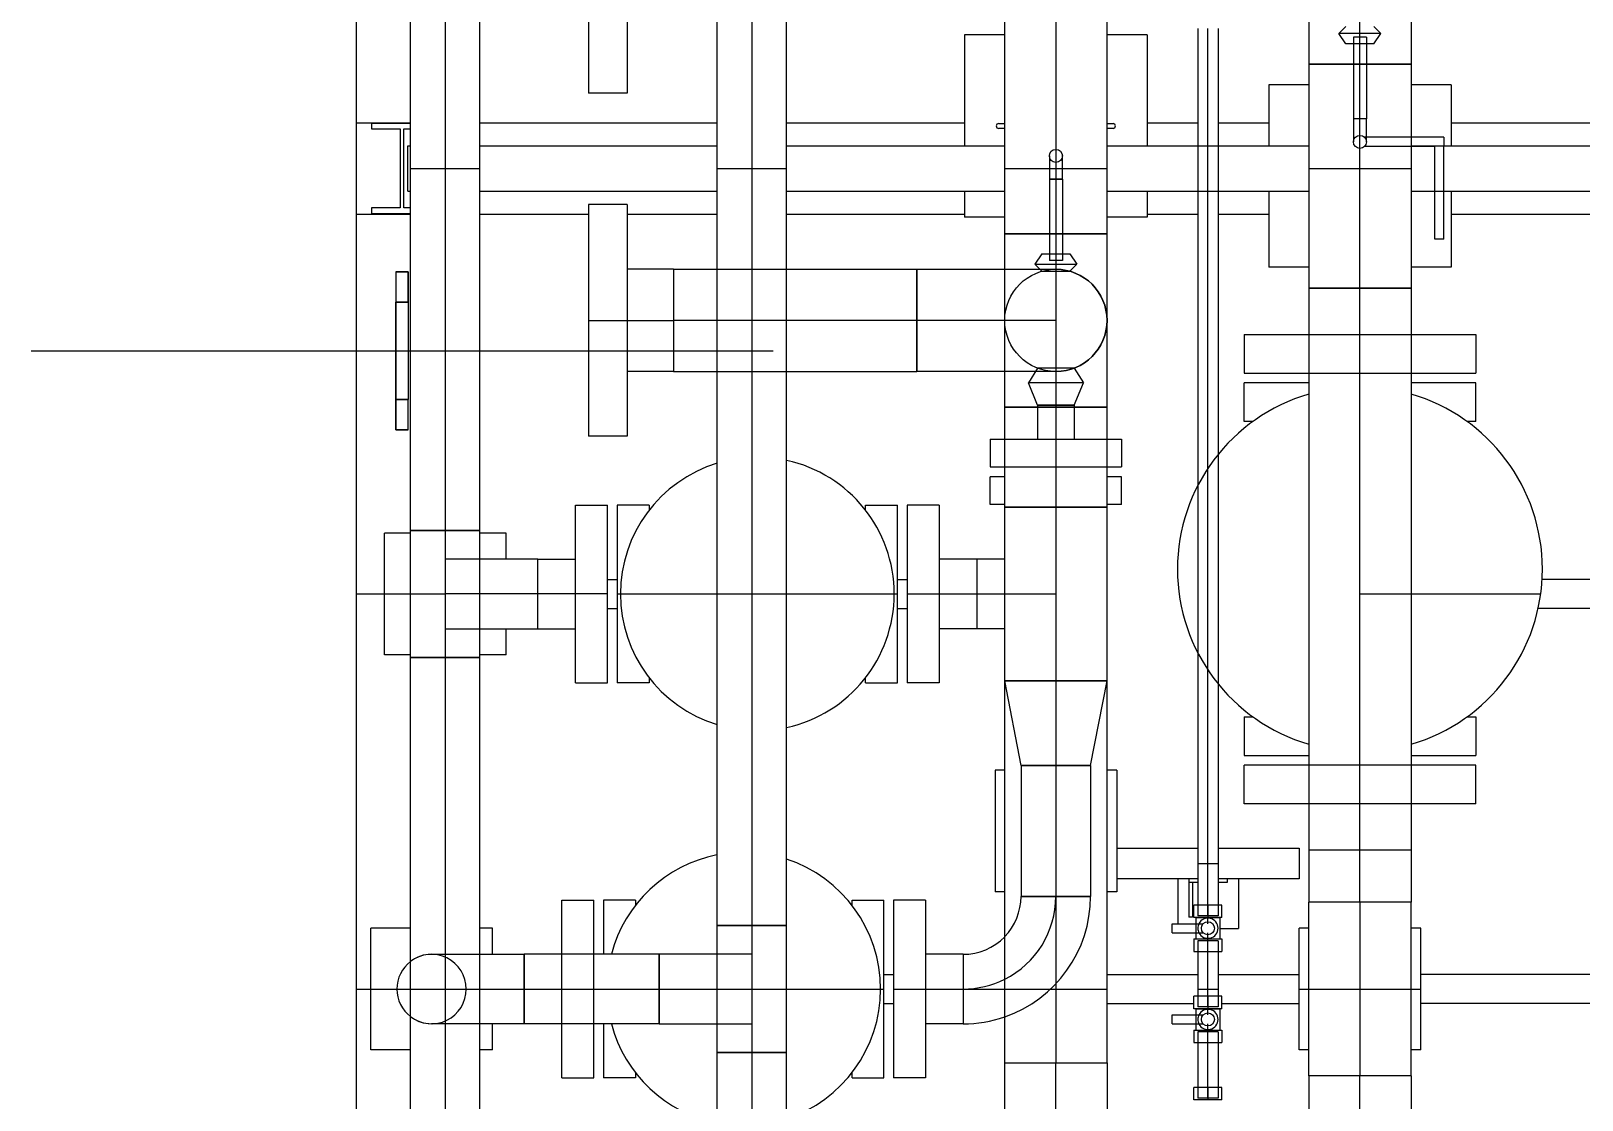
# Model space of a CAD drawing. Header units: inches. Extents: x 295136 to 296247, y 2627183 to 2627409.
# Drawn here: x 295230.968 to 295233.518, y 2627272.25 to 2627274.008 of the extents above; entities that cross this region are included whole.
import ezdxf

# ---------------------------------------------------------------- set-up
doc = ezdxf.new("R2010")
doc.units = ezdxf.units.IN
doc.header["$MEASUREMENT"] = 0
doc.layers.add('EQUIPMENT LAYOUT-EMBED 1_DWG$0$DwgTemplate', color=7, linetype='Continuous')
doc.layers.add('Layout', color=6, linetype='Continuous')

# ---------------------------------------------------------------- blocks, each defined once
blk = doc.blocks.new('A$C55974CAD')
at = {"layer": 'EQUIPMENT LAYOUT-EMBED 1_DWG$0$DwgTemplate', "color": 1, "lineweight": 25}
for p, q in [((42.75, 17.335), (42.75, 16.735)), ((38.4953, 16.8), (47.7, 16.8)), ((42.975, 16.8), (43.125, 16.8)), ((42.975, 16.8), (42.975, 16.7112)), ((43.125, 16.8), (43.125, 16.7112)), ((42.976, 16.775), (42.976, 16.7112)), ((42.985, 16.775), (42.976, 16.775)), ((42.985, 16.728), (42.985, 16.775)), ((43.124, 16.775), (43.115, 16.775)), ((43.115, 16.775), (43.115, 16.728)), ((43.124, 16.7112), (43.124, 16.775)), ((42.75, 16.735), (42.75, 16.715)), ((42.75, 16.715), (42.75, 16.7112)), ((42.75, 16.7112), (42.75, 16.5969)), ((43.115, 16.728), (42.985, 16.728)), ((42.985, 16.7112), (42.985, 16.722)), ((42.985, 16.722), (43.115, 16.722)), ((43.0125, 16.7153), (43.0875, 16.7153)), ((43.0125, 16.7153), (43.0125, 16.7112)), ((43.0875, 16.7153), (43.0875, 16.7112)), ((43.115, 16.722), (43.115, 16.7112)), ((42.4546, 16.65), (42.4546, 16.65)), ((42.75, 16.5969), (42.75, 16.4183)), ((42.975, 16.5969), (42.975, 16.4183)), ((43.0125, 16.5969), (43.0125, 16.2071)), ((43.0875, 16.5969), (43.0875, 16.2071)), ((43.125, 16.5969), (43.125, 16.2071)), ((42.75, 16.4183), (42.75, 16.115)), ((42.326, 16.3873), (42.326, 16.3713)), ((42.374, 16.3873), (42.374, 16.3713)), ((42.975, 16.3548), (42.975, 16.2071)), ((42.975, 16.0928), (42.975, 15.8)), ((43.0125, 16.0928), (43.0125, 15.7341)), ((43.0875, 16.0928), (43.0875, 15.7341)), ((43.125, 16.0928), (43.125, 15.8)), ((41.676, 15.9327), (41.676, 15.9167)), ((41.724, 15.9327), (41.724, 15.9167)), ((42.326, 15.9103), (42.326, 15.8943)), ((42.374, 15.9103), (42.374, 15.8943)), ((42.326, 15.78), (42.326, 15.78)), ((42.374, 15.78), (42.374, 15.78)), ((41.676, 15.5658), (41.676, 15.423)), ((41.724, 15.5658), (41.724, 15.4167)), ((43.0125, 15.5658), (43.0125, 15.2341)), ((43.0875, 15.5658), (43.0875, 15.2341)), ((42.975, 15.5), (42.975, 15.4167)), ((43.125, 15.5), (43.125, 15.4167)), ((41.676, 15.377), (41.676, 15.25)), ((41.724, 15.3833), (41.724, 15.25)), ((42.975, 15.3833), (42.975, 15.3)), ((43.125, 15.3833), (43.125, 15.3)), ((41.676, 14.7071), (41.676, 15.05)), ((41.724, 14.7071), (41.724, 15.05)), ((43.0125, 15.0658), (43.0125, 14.7071)), ((43.0875, 15.0658), (43.0875, 14.7071)), ((42.975, 15), (42.975, 14.7071)), ((43.125, 15), (43.125, 14.7071)), ((42.326, 14.7071), (42.326, 14.8571)), ((42.374, 14.7071), (42.374, 14.8504))]:
    blk.add_line(p, q, dxfattribs=at)
at = {"layer": 'EQUIPMENT LAYOUT-EMBED 1_DWG$0$DwgTemplate', "color": 9, "lineweight": 25}
for p, q in [((41.7, 16.8), (41.7, 16.6764)), ((42.35, 16.8), (42.35, 16.654)), ((42.35, 16.3713), (42.35, 15.9103)), ((41.7, 16.15), (41.7, 15.9327)), ((41.7, 15.8024), (41.7, 15.65)), ((41.7, 15.65), (41.7, 15.5658)), ((41.7, 15.4167), (41.7, 15.3833)), ((41.7, 15.25), (41.7, 15.15)), ((41.7, 15.15), (41.7, 15.05)), ((42.35, 15.15), (42.35, 14.8528))]:
    blk.add_line(p, q, dxfattribs=at)
at = {"layer": 'EQUIPMENT LAYOUT-EMBED 1_DWG$0$DwgTemplate', "color": 3, "lineweight": 25}
for p, q in [((41.6, 16.7112), (41.6, 16.7764)), ((41.6, 16.7764), (41.8, 16.7764)), ((41.8, 16.7112), (41.8, 16.7764)), ((42.25, 16.754), (42.45, 16.754)), ((42.25, 16.7112), (42.25, 16.754)), ((42.45, 16.7112), (42.45, 16.754)), ((43.05, 16.7112), (43.05, 16.5969)), ((41.6, 16.5764), (41.6, 16.5969)), ((41.6, 16.5764), (41.6428, 16.5764)), ((41.7571, 16.5764), (41.8, 16.5764)), ((41.8, 16.5764), (41.8, 16.5969)), ((42.25, 16.554), (42.25, 16.5969)), ((42.45, 16.554), (42.45, 16.5969)), ((42.25, 16.554), (42.2928, 16.554)), ((42.4071, 16.554), (42.45, 16.554)), ((43.05, 16.2071), (43.05, 16.0928)), ((42.9699, 15.7341), (42.9699, 15.8)), ((43.0125, 15.8), (42.9699, 15.8)), ((43.2699, 15.8), (43.0875, 15.8)), ((43.2699, 15.7341), (43.2699, 15.8)), ((41.86, 15.7341), (41.86, 15.75)), ((42.06, 15.75), (41.86, 15.75)), ((42.06, 15.7341), (42.06, 15.75)), ((43.05, 15.7341), (43.05, 15.5658)), ((43.1159, 15.7341), (43.1159, 15.744)), ((43.1239, 15.744), (43.1239, 15.7341)), ((41.86, 15.55), (41.86, 15.5658)), ((42.06, 15.55), (42.06, 15.5658)), ((42.9699, 15.5), (42.9699, 15.5658)), ((43.1159, 15.556), (43.1159, 15.5658)), ((43.1239, 15.5658), (43.1239, 15.556)), ((43.2699, 15.5), (43.2699, 15.5658)), ((42.06, 15.55), (41.86, 15.55)), ((41.8815, 15.4167), (41.8815, 15.55)), ((41.9315, 15.55), (41.9315, 15.4167)), ((43.0125, 15.5), (42.9699, 15.5)), ((43.2699, 15.5), (43.0875, 15.5)), ((41.8815, 15.4495), (41.8075, 15.4495)), ((41.8185, 15.4255), (41.8185, 15.4315)), ((41.8755, 15.4315), (41.8185, 15.4315)), ((41.8755, 15.4255), (41.8755, 15.4315)), ((41.8815, 15.4315), (41.8755, 15.4315)), ((41.8755, 15.4167), (41.8755, 15.4315)), ((41.8815, 15.4167), (41.8815, 15.4315)), ((41.8755, 15.4255), (41.8185, 15.4255)), ((41.9065, 15.4167), (41.9065, 15.3833)), ((41.7995, 15.3802), (41.7995, 15.3495)), ((41.8755, 15.3685), (41.8755, 15.3833)), ((41.8815, 15.25), (41.8815, 15.3833)), ((41.8815, 15.3685), (41.8815, 15.3833)), ((41.9315, 15.3833), (41.9315, 15.25)), ((41.8815, 15.3685), (41.8755, 15.3685)), ((41.8815, 15.3495), (41.7995, 15.3495)), ((42.8874, 15.2341), (42.8874, 15.3)), ((43.0125, 15.3), (42.8874, 15.3)), ((43.1874, 15.3), (43.0875, 15.3)), ((43.1874, 15.2341), (43.1874, 15.3)), ((41.6, 15.2341), (41.6, 15.25)), ((41.6, 15.25), (41.8, 15.25)), ((41.8, 15.2341), (41.8, 15.25)), ((41.9315, 15.25), (41.8815, 15.25)), ((43.05, 15.2341), (43.05, 15.0658)), ((41.6, 15.05), (41.6, 15.0658)), ((41.6, 15.05), (41.8, 15.05)), ((41.8, 15.05), (41.8, 15.0658)), ((42.8874, 15), (42.8874, 15.0658)), ((43.1874, 15), (43.1874, 15.0658)), ((43.0125, 15), (42.8874, 15)), ((43.1874, 15), (43.0875, 15))]:
    blk.add_line(p, q, dxfattribs=at)
at = {"layer": 'EQUIPMENT LAYOUT-EMBED 1_DWG$0$DwgTemplate', "color": 5, "lineweight": 25}
for p, q in [((42.62, 16.735), (42.62, 16.715)), ((42.62, 16.715), (42.62, 16.735)), ((42.67, 16.735), (42.62, 16.735)), ((42.62, 16.735), (42.67, 16.735)), ((42.67, 16.715), (42.67, 16.735)), ((42.67, 16.735), (42.67, 16.715)), ((42.67, 16.735), (42.83, 16.735)), ((42.83, 16.735), (42.67, 16.735)), ((42.67, 16.715), (42.67, 16.735)), ((42.83, 16.735), (42.83, 16.715)), ((42.83, 16.715), (42.83, 16.735)), ((42.88, 16.735), (42.83, 16.735)), ((42.88, 16.735), (42.83, 16.735)), ((42.83, 16.715), (42.83, 16.735)), ((42.88, 16.715), (42.88, 16.735)), ((42.88, 16.735), (42.88, 16.715)), ((42.62, 16.715), (42.67, 16.715)), ((42.62, 16.715), (42.67, 16.715)), ((42.83, 16.715), (42.67, 16.715)), ((42.83, 16.715), (42.67, 16.715)), ((42.83, 16.715), (42.88, 16.715)), ((42.88, 16.715), (42.83, 16.715)), ((41.6428, 16.3937), (41.5539, 16.3937)), ((41.5539, 16.3413), (41.5539, 16.3937)), ((41.846, 16.3937), (41.7571, 16.3937)), ((41.846, 16.3413), (41.846, 16.3937)), ((42.35, 16.3713), (42.2039, 16.3713)), ((42.2039, 16.3189), (42.2039, 16.3713)), ((42.496, 16.3713), (42.35, 16.3713)), ((42.496, 16.3189), (42.496, 16.3713)), ((41.5625, 16.3413), (41.5539, 16.3413)), ((41.846, 16.3413), (41.8375, 16.3413)), ((42.2125, 16.3189), (42.2039, 16.3189)), ((42.496, 16.3189), (42.4875, 16.3189)), ((41.5539, 15.9851), (41.5625, 15.9851)), ((41.5539, 15.9851), (41.5539, 15.9327)), ((41.8375, 15.9851), (41.846, 15.9851)), ((41.846, 15.9851), (41.846, 15.9327)), ((42.2039, 15.9627), (42.2125, 15.9627)), ((42.2039, 15.9627), (42.2039, 15.9103)), ((42.4875, 15.9627), (42.496, 15.9627)), ((42.496, 15.9627), (42.496, 15.9103)), ((41.5539, 15.9327), (41.7, 15.9327)), ((41.7, 15.9327), (41.846, 15.9327)), ((42.2039, 15.9103), (42.35, 15.9103)), ((42.35, 15.9103), (42.496, 15.9103)), ((42.4969, 15.7341), (42.4969, 15.7579)), ((42.4969, 15.7579), (42.5429, 15.7579)), ((42.5429, 15.7341), (42.5429, 15.7579)), ((42.4969, 15.542), (42.4969, 15.5658)), ((42.5429, 15.542), (42.5429, 15.5658)), ((42.4969, 15.542), (42.5429, 15.542)), ((42.0843, 15.3405), (42.0843, 15.2341)), ((42.1478, 15.3405), (42.0843, 15.3405)), ((42.1478, 15.3405), (42.1478, 15.3259)), ((42.6338, 15.3259), (42.6338, 15.3405)), ((42.6338, 15.3405), (42.6973, 15.3405)), ((42.6973, 15.2341), (42.6973, 15.3405)), ((42.0843, 15.0658), (42.0843, 14.9595)), ((42.6973, 14.9595), (42.6973, 15.0658)), ((42.1478, 14.9741), (42.1478, 14.9595)), ((42.6338, 14.9595), (42.6338, 14.9741)), ((42.1478, 14.9595), (42.0843, 14.9595)), ((42.6338, 14.9595), (42.6973, 14.9595))]:
    blk.add_line(p, q, dxfattribs=at)
at = {"layer": 'EQUIPMENT LAYOUT-EMBED 1_DWG$0$DwgTemplate', "color": 7, "lineweight": 25}
for p, q in [((39.3546, 16.7112), (42.2453, 16.7112)), ((42.2453, 16.7112), (42.2453, 16.5969)), ((42.2453, 16.5969), (42.2453, 16.7112)), ((42.2453, 16.7112), (42.4546, 16.7112)), ((42.4546, 16.5969), (42.4546, 16.7112)), ((42.4546, 16.7112), (42.4546, 16.5969)), ((42.4546, 16.7112), (45.2976, 16.7112)), ((42.2453, 16.654), (39.3546, 16.654)), ((41.6428, 16.5969), (41.6428, 16.6764)), ((41.7, 16.6764), (41.7, 16.5969)), ((41.7571, 16.6764), (41.7571, 16.5969)), ((42.4546, 16.654), (42.2453, 16.654)), ((42.2453, 16.654), (42.2454, 16.654)), ((42.2454, 16.654), (42.2454, 16.654)), ((42.2928, 16.654), (42.2928, 16.5969)), ((42.35, 16.5969), (42.35, 16.654)), ((42.4071, 16.5969), (42.4071, 16.654)), ((42.4546, 16.654), (42.4546, 16.654)), ((45.2976, 16.654), (42.4546, 16.654)), ((39.3546, 16.5969), (42.2453, 16.5969)), ((41.6428, 16.524), (41.6428, 16.5969)), ((41.7, 16.5969), (41.7, 16.524)), ((41.7571, 16.5969), (41.7571, 16.524)), ((42.2453, 16.5969), (42.4546, 16.5969)), ((42.2928, 16.5969), (42.2928, 16.5016)), ((42.35, 16.5016), (42.35, 16.5969)), ((42.4071, 16.5016), (42.4071, 16.5969)), ((42.4546, 16.5969), (45.2976, 16.5969)), ((41.6428, 16.524), (41.7571, 16.524)), ((41.6428, 16.3024), (41.6428, 16.524)), ((41.7571, 16.524), (41.6428, 16.524)), ((41.7, 16.524), (41.7, 16.3024)), ((41.7, 16.524), (41.7, 16.524)), ((41.7, 16.524), (41.7, 16.524)), ((41.7571, 16.3024), (41.7571, 16.524)), ((42.2928, 16.5016), (42.35, 16.5016)), ((42.2928, 16.5016), (42.35, 16.5016)), ((42.2928, 16.5016), (42.2928, 16.4397)), ((42.35, 16.5016), (42.35, 16.5016)), ((42.35, 16.5016), (42.35, 16.5016)), ((42.35, 16.5016), (42.4071, 16.5016)), ((42.35, 16.3873), (42.35, 16.5016)), ((42.35, 16.5016), (42.4071, 16.5016)), ((42.4071, 16.5016), (42.4071, 16.4397)), ((41.5539, 16.4621), (41.6428, 16.4621)), ((41.5539, 16.4621), (41.5539, 16.4097)), ((41.6428, 16.4621), (41.7, 16.4621)), ((41.7, 16.4621), (41.7571, 16.4621)), ((41.7571, 16.4621), (41.846, 16.4621)), ((41.846, 16.4621), (41.846, 16.4097)), ((42.2039, 16.4397), (42.35, 16.4397)), ((42.2039, 16.4397), (42.2039, 16.3873)), ((42.35, 16.4397), (42.496, 16.4397)), ((42.496, 16.4397), (42.496, 16.3873)), ((41.5539, 16.4097), (41.6428, 16.4097)), ((41.6428, 16.4097), (41.7, 16.4097)), ((41.7, 16.4097), (41.7571, 16.4097)), ((41.7571, 16.4097), (41.846, 16.4097)), ((42.8, 16.4183), (42.6095, 16.4183)), ((42.6095, 16.3548), (42.6095, 16.4183)), ((42.8, 16.4183), (42.8, 16.2786)), ((42.9905, 16.4183), (42.8, 16.4183)), ((42.9905, 16.3548), (42.9905, 16.4183)), ((43.3645, 16.4183), (43.174, 16.4183)), ((43.174, 16.3548), (43.174, 16.4183)), ((42.2039, 16.3873), (42.35, 16.3873)), ((42.35, 16.3873), (42.496, 16.3873)), ((42.8, 16.3548), (42.6095, 16.3548)), ((42.7159, 16.2786), (42.7159, 16.3548)), ((42.9905, 16.3548), (42.8, 16.3548)), ((42.8841, 16.2786), (42.8841, 16.3548)), ((43.3645, 16.3548), (43.174, 16.3548)), ((41.7, 16.3024), (41.6428, 16.3024)), ((41.6428, 16.3024), (41.6428, 16.2071)), ((41.6428, 16.3024), (41.7571, 16.3024)), ((41.7, 16.3024), (41.7, 16.3024)), ((41.7, 16.3024), (41.7, 16.3024)), ((41.7, 16.3024), (41.7, 16.2071)), ((41.7571, 16.3024), (41.7, 16.3024)), ((41.7571, 16.2071), (41.7571, 16.3024)), ((42.8, 16.2786), (42.7159, 16.2786)), ((42.8841, 16.2786), (42.7159, 16.2786)), ((42.7159, 16.2786), (42.7159, 16.2071)), ((42.8841, 16.2786), (42.8, 16.2786)), ((42.8, 16.2071), (42.8, 16.2786)), ((42.8841, 16.2786), (42.8841, 16.2071)), ((38.7524, 16.2071), (41.5953, 16.2071)), ((41.5953, 16.0928), (41.5953, 16.2071)), ((41.5953, 16.2071), (41.8046, 16.2071)), ((41.5953, 16.2071), (41.5953, 16.0928)), ((41.6428, 16.2071), (41.6428, 16.15)), ((41.7, 16.2071), (41.7, 16.15)), ((41.7571, 16.15), (41.7571, 16.2071)), ((41.8046, 16.0928), (41.8046, 16.2071)), ((41.8046, 16.2071), (41.8046, 16.0928)), ((41.8046, 16.2071), (44.6953, 16.2071)), ((42.7159, 16.2071), (42.7159, 16.0928)), ((42.8, 16.0928), (42.8, 16.2071)), ((42.8841, 16.2071), (42.8841, 16.0928)), ((41.5953, 16.15), (38.7524, 16.15)), ((41.8046, 16.15), (41.5953, 16.15)), ((41.5953, 16.15), (41.5954, 16.15)), ((41.5954, 16.15), (41.5954, 16.15)), ((41.8046, 16.15), (41.8046, 16.15)), ((44.6953, 16.15), (41.8046, 16.15)), ((38.7524, 16.0928), (41.5953, 16.0928)), ((41.5953, 16.0928), (41.8046, 16.0928)), ((41.8046, 16.0928), (44.6953, 16.0928)), ((42.7159, 16.0928), (42.7159, 15.8786)), ((42.8, 15.8786), (42.8, 16.0928)), ((42.8841, 16.0928), (42.8841, 15.8786)), ((41.7, 15.9167), (41.5539, 15.9167)), ((41.5539, 15.8643), (41.5539, 15.9167)), ((41.7, 15.9167), (41.7, 15.8024)), ((41.846, 15.9167), (41.7, 15.9167)), ((41.846, 15.8643), (41.846, 15.9167)), ((42.35, 15.8943), (42.2039, 15.8943)), ((42.2039, 15.8419), (42.2039, 15.8943)), ((42.35, 15.8943), (42.35, 15.78)), ((42.496, 15.8943), (42.35, 15.8943)), ((42.496, 15.8419), (42.496, 15.8943)), ((41.7, 15.8643), (41.5539, 15.8643)), ((41.6428, 15.8024), (41.6428, 15.8643)), ((41.846, 15.8643), (41.7, 15.8643)), ((41.7571, 15.8024), (41.7571, 15.8643)), ((42.7159, 15.8786), (42.8841, 15.8786)), ((42.7159, 15.7341), (42.7159, 15.8786)), ((42.8841, 15.8786), (42.7159, 15.8786)), ((42.8, 15.8786), (42.8, 15.8786)), ((42.8, 15.8786), (42.8, 15.8786)), ((42.8, 15.7341), (42.8, 15.8786)), ((42.8841, 15.8786), (42.8841, 15.7341)), ((42.35, 15.8419), (42.2039, 15.8419)), ((42.2928, 15.78), (42.2928, 15.8419)), ((42.496, 15.8419), (42.35, 15.8419)), ((42.4071, 15.78), (42.4071, 15.8419)), ((41.7571, 15.8024), (41.6428, 15.8024)), ((41.7, 15.8024), (41.6428, 15.8024)), ((41.7, 15.8024), (41.7, 15.8024)), ((41.7, 15.8024), (41.7, 15.8024)), ((41.7571, 15.8024), (41.7, 15.8024)), ((42.4071, 15.78), (42.2928, 15.78)), ((42.2928, 15.7341), (42.2928, 15.78)), ((42.35, 15.78), (42.2928, 15.78)), ((42.35, 15.78), (42.35, 15.78)), ((42.35, 15.78), (42.35, 15.7341)), ((42.4071, 15.78), (42.35, 15.78)), ((42.4071, 15.7341), (42.4071, 15.78)), ((41.35, 15.7341), (41.5786, 15.7341)), ((41.5786, 15.7341), (41.5786, 15.5658)), ((41.5786, 15.7341), (44.3072, 15.7341)), ((41.5786, 15.7341), (41.5786, 15.5658)), ((42.0675, 15.7071), (42.2072, 15.7341)), ((42.2072, 15.5658), (42.2072, 15.7341)), ((42.2073, 15.7341), (42.2073, 15.5658)), ((42.35, 15.7341), (42.35, 15.65)), ((42.4927, 15.5658), (42.4927, 15.7341)), ((42.4927, 15.7341), (42.4927, 15.5658)), ((42.5589, 15.7579), (42.5589, 15.7341)), ((42.6049, 15.7579), (42.5589, 15.7579)), ((42.5589, 15.7341), (42.5589, 15.65)), ((42.6049, 15.7579), (42.6049, 15.7341)), ((42.6049, 15.7341), (42.6049, 15.65)), ((42.6572, 15.5658), (42.6572, 15.7341)), ((42.6573, 15.7341), (42.6573, 15.65)), ((42.7159, 15.65), (42.7159, 15.7341)), ((42.8, 15.65), (42.8, 15.7341)), ((42.8841, 15.7341), (42.8841, 15.65)), ((42.9427, 15.7341), (42.9427, 15.65)), ((42.9427, 15.5658), (42.9427, 15.7341)), ((41.8524, 15.7071), (41.8524, 15.5928)), ((41.8524, 15.65), (41.8524, 15.7071)), ((42.0675, 15.7071), (41.8524, 15.7071)), ((42.0675, 15.7071), (42.0675, 15.5928)), ((42.0675, 15.65), (42.0675, 15.7071)), ((42.6605, 15.6801), (42.6971, 15.6952)), ((42.6971, 15.65), (42.6971, 15.6952)), ((42.7215, 15.6801), (42.6971, 15.6952)), ((42.8809, 15.673), (42.8924, 15.6845)), ((42.8924, 15.6845), (42.8924, 15.65)), ((42.9095, 15.673), (42.8924, 15.6845)), ((42.6605, 15.6801), (42.6049, 15.6801)), ((42.6605, 15.65), (42.6605, 15.6801)), ((42.6605, 15.6801), (42.6605, 15.65)), ((42.7215, 15.65), (42.7215, 15.6801)), ((42.8809, 15.673), (42.8809, 15.65)), ((42.8986, 15.6393), (42.8986, 15.6606)), ((43.0326, 15.6606), (42.8986, 15.6606)), ((42.9095, 15.673), (42.9095, 15.65)), ((43.0326, 15.6393), (43.0326, 15.6606)), ((43.0326, 15.6606), (43.0326, 15.65)), ((43.0707, 15.6606), (43.0326, 15.6606)), ((41.35, 15.65), (41.5786, 15.65)), ((44.3072, 15.65), (41.5786, 15.65)), ((41.5786, 15.65), (41.5786, 15.65)), ((41.5786, 15.65), (41.5786, 15.65)), ((41.8524, 15.5928), (41.8524, 15.65)), ((42.0675, 15.5928), (42.0675, 15.65)), ((42.5589, 15.65), (42.5589, 15.5658)), ((42.6049, 15.65), (42.6049, 15.5658)), ((42.6573, 15.65), (42.6573, 15.5658)), ((42.6605, 15.6198), (42.6605, 15.65)), ((42.6605, 15.65), (42.6605, 15.6198)), ((42.6971, 15.6047), (42.6971, 15.65)), ((42.7215, 15.6198), (42.7215, 15.65)), ((42.8809, 15.65), (42.8809, 15.627)), ((42.8924, 15.65), (42.8924, 15.6155)), ((43.0326, 15.6393), (42.8986, 15.6393)), ((42.9095, 15.65), (42.9095, 15.627)), ((42.9427, 15.65), (42.9427, 15.5658)), ((43.0326, 15.65), (43.0326, 15.6393)), ((43.0326, 15.6393), (43.0707, 15.6393)), ((42.6605, 15.6198), (42.6049, 15.6198)), ((42.6605, 15.6198), (42.6971, 15.6047)), ((42.7215, 15.6198), (42.6971, 15.6047)), ((42.8809, 15.627), (42.8924, 15.6155)), ((42.9095, 15.627), (42.8924, 15.6155)), ((42.0675, 15.5928), (41.8524, 15.5928)), ((42.0675, 15.5928), (42.2072, 15.5658)), ((41.5786, 15.5658), (41.35, 15.5658)), ((41.5786, 15.5658), (44.3072, 15.5658)), ((42.5589, 15.5658), (42.5589, 15.542)), ((42.6049, 15.5658), (42.6049, 15.542)), ((42.6049, 15.542), (42.5589, 15.542)), ((41.6425, 15.459), (41.6575, 15.459)), ((41.6425, 15.459), (41.6425, 15.4076)), ((41.6575, 15.459), (41.6575, 15.4076)), ((41.7925, 15.459), (41.8075, 15.459)), ((41.7925, 15.459), (41.7925, 15.4076)), ((41.8075, 15.459), (41.8075, 15.4076)), ((41.5175, 15.4), (41.5175, 15.423)), ((41.5175, 15.423), (41.5381, 15.423)), ((41.5206, 15.3833), (41.5206, 15.4167)), ((41.5381, 15.4167), (41.5206, 15.4167)), ((41.5381, 15.4), (41.5381, 15.423)), ((41.6119, 15.4167), (41.5381, 15.4167)), ((41.6119, 15.423), (41.6119, 15.4)), ((41.6325, 15.423), (41.6119, 15.423)), ((41.6294, 15.4167), (41.6119, 15.4167)), ((41.6294, 15.3833), (41.6294, 15.4167)), ((41.6325, 15.423), (41.6325, 15.4)), ((41.6425, 15.4198), (41.6325, 15.4198)), ((41.6575, 15.4198), (41.6425, 15.4198)), ((41.6675, 15.4198), (41.6575, 15.4198)), ((41.6675, 15.4), (41.6675, 15.423)), ((41.6675, 15.423), (41.6881, 15.423)), ((41.6675, 15.4198), (41.6675, 15.4)), ((41.6706, 15.3833), (41.6706, 15.4167)), ((41.6881, 15.4167), (41.6706, 15.4167)), ((41.6881, 15.4), (41.6881, 15.423)), ((41.7619, 15.4167), (41.6881, 15.4167)), ((41.7619, 15.423), (41.7619, 15.4)), ((41.7825, 15.423), (41.7619, 15.423)), ((41.7794, 15.4167), (41.7619, 15.4167)), ((41.7794, 15.3833), (41.7794, 15.4167)), ((41.7825, 15.423), (41.7825, 15.4)), ((41.7925, 15.4198), (41.7825, 15.4198)), ((41.8075, 15.4198), (41.7925, 15.4198)), ((41.8175, 15.4198), (41.8075, 15.4198)), ((41.8175, 15.4), (41.8175, 15.423)), ((41.8175, 15.423), (41.8381, 15.423)), ((41.8175, 15.4198), (41.8175, 15.4)), ((41.8206, 15.3833), (41.8206, 15.4167)), ((41.8381, 15.4167), (41.8206, 15.4167)), ((41.8381, 15.4), (41.8381, 15.423)), ((42.2534, 15.4167), (41.8381, 15.4167)), ((42.5282, 15.4167), (42.2534, 15.4167)), ((43.0125, 15.4167), (42.5282, 15.4167)), ((43.0875, 15.4167), (43.0125, 15.4167)), ((43.2804, 15.4167), (43.0875, 15.4167)), ((41.5206, 15.4), (41.5175, 15.4)), ((41.5175, 15.4), (41.5175, 15.4)), ((41.5175, 15.377), (41.5175, 15.4)), ((41.5175, 15.377), (41.5381, 15.377)), ((41.5206, 15.4), (41.5381, 15.4)), ((41.5381, 15.4), (41.5206, 15.4)), ((41.5381, 15.3833), (41.5206, 15.3833)), ((41.5381, 15.4), (41.6119, 15.4)), ((41.5381, 15.377), (41.5381, 15.4)), ((41.6119, 15.3833), (41.5381, 15.3833)), ((41.6119, 15.4), (41.6294, 15.4)), ((41.6119, 15.4), (41.6294, 15.4)), ((41.6119, 15.4), (41.6119, 15.377)), ((41.6294, 15.3833), (41.6119, 15.3833)), ((41.6325, 15.377), (41.6119, 15.377)), ((41.6294, 15.4), (41.6325, 15.4)), ((41.6325, 15.4), (41.6393, 15.4)), ((41.6325, 15.4), (41.6325, 15.377)), ((41.6675, 15.3802), (41.6325, 15.3802)), ((41.6393, 15.4), (41.6425, 15.4)), ((41.6575, 15.4), (41.6607, 15.4)), ((41.6607, 15.4), (41.6675, 15.4)), ((41.6675, 15.4), (41.6675, 15.4)), ((41.6706, 15.4), (41.6675, 15.4)), ((41.6675, 15.4), (41.6675, 15.3802)), ((41.6675, 15.377), (41.6675, 15.4)), ((41.6675, 15.377), (41.6881, 15.377)), ((41.6706, 15.4), (41.6881, 15.4)), ((41.6881, 15.4), (41.6706, 15.4)), ((41.6881, 15.3833), (41.6706, 15.3833)), ((41.6881, 15.4), (41.7619, 15.4)), ((41.6881, 15.377), (41.6881, 15.4)), ((41.7619, 15.3833), (41.6881, 15.3833)), ((41.7619, 15.4), (41.7794, 15.4)), ((41.7619, 15.4), (41.7619, 15.377)), ((41.7619, 15.4), (41.7794, 15.4)), ((41.7794, 15.3833), (41.7619, 15.3833)), ((41.7825, 15.377), (41.7619, 15.377)), ((41.7794, 15.4), (41.7825, 15.4)), ((41.7825, 15.4), (41.7893, 15.4)), ((41.7825, 15.4), (41.7825, 15.377)), ((41.8175, 15.3802), (41.7825, 15.3802)), ((41.7893, 15.4), (41.7925, 15.4)), ((41.8075, 15.4), (41.8107, 15.4)), ((41.8107, 15.4), (41.8175, 15.4)), ((41.8206, 15.4), (41.8175, 15.4)), ((41.8175, 15.4), (41.8175, 15.4)), ((41.8175, 15.4), (41.8175, 15.3802)), ((41.8175, 15.377), (41.8175, 15.4)), ((41.8175, 15.377), (41.8381, 15.377)), ((41.8206, 15.4), (41.8381, 15.4)), ((41.8381, 15.4), (41.8206, 15.4)), ((41.8381, 15.3833), (41.8206, 15.3833)), ((41.8381, 15.4), (42.225, 15.4)), ((41.8381, 15.377), (41.8381, 15.4)), ((42.2022, 15.3833), (41.8381, 15.3833)), ((42.5794, 15.3833), (42.2022, 15.3833)), ((42.225, 15.4), (42.5566, 15.4)), ((42.5566, 15.4), (43.0125, 15.4)), ((43.0125, 15.3833), (42.5794, 15.3833)), ((43.0125, 15.4), (43.0875, 15.4)), ((43.0875, 15.3833), (43.0125, 15.3833)), ((43.0875, 15.4), (43.2804, 15.4)), ((43.2804, 15.3833), (43.0875, 15.3833)), ((42.0048, 15.2341), (42.0048, 15.3405)), ((42.0048, 15.3405), (42.0683, 15.3405)), ((42.0683, 15.2341), (42.0683, 15.3405)), ((42.7133, 15.3405), (42.7133, 15.2341)), ((42.7768, 15.3405), (42.7133, 15.3405)), ((42.7768, 15.3405), (42.7768, 15.2341)), ((41.5572, 15.2341), (38.7427, 15.2341)), ((41.5572, 15.0658), (41.5572, 15.2341)), ((41.5572, 15.0658), (41.5572, 15.2341)), ((41.5572, 15.2341), (41.8427, 15.2341)), ((41.8427, 15.0658), (41.8427, 15.2341)), ((44.3714, 15.2341), (41.8427, 15.2341)), ((41.8427, 15.0658), (41.8427, 15.2341)), ((41.8427, 15.2341), (41.8427, 15.2341)), ((41.9286, 15.15), (41.9286, 15.2341)), ((41.9286, 15.15), (41.9286, 15.2341)), ((42.0048, 15.15), (42.0048, 15.2341)), ((42.0683, 15.15), (42.0683, 15.2341)), ((42.7133, 15.2341), (42.7133, 15.15)), ((42.7768, 15.2341), (42.7768, 15.15)), ((42.853, 15.0658), (42.853, 15.2341)), ((42.853, 15.2341), (42.853, 15.15)), ((43.2218, 15.0658), (43.2218, 15.2341)), ((43.2218, 15.2341), (43.2218, 15.15)), ((43.255, 15.173), (43.2721, 15.1845)), ((43.255, 15.127), (43.255, 15.173)), ((43.2721, 15.1155), (43.2721, 15.1845)), ((43.2836, 15.173), (43.2721, 15.1845)), ((38.7427, 15.15), (41.5572, 15.15)), ((41.8427, 15.15), (41.5572, 15.15)), ((41.5572, 15.15), (41.5573, 15.15)), ((41.5573, 15.15), (41.5573, 15.15)), ((41.8427, 15.15), (44.3714, 15.15)), ((41.8427, 15.15), (41.8427, 15.15)), ((41.9286, 15.0658), (41.9286, 15.15)), ((41.9286, 15.0658), (41.9286, 15.15)), ((42.0048, 15.0658), (42.0048, 15.15)), ((42.0683, 15.0658), (42.0683, 15.15)), ((42.7133, 15.15), (42.7133, 15.0658)), ((42.7768, 15.15), (42.7768, 15.0658)), ((42.853, 15.15), (42.853, 15.0658)), ((43.1319, 15.1606), (43.0938, 15.1606)), ((43.1319, 15.15), (43.1319, 15.1606)), ((43.1319, 15.15), (43.1319, 15.1606)), ((43.2659, 15.1606), (43.1319, 15.1606)), ((43.1319, 15.1393), (43.1319, 15.15)), ((43.1319, 15.1393), (43.1319, 15.15)), ((43.2218, 15.15), (43.2218, 15.0658)), ((43.2659, 15.15), (43.2659, 15.1606)), ((43.2659, 15.1393), (43.2659, 15.15)), ((43.0863, 15.027), (43.0863, 15.1424)), ((43.0938, 15.1393), (43.1319, 15.1393)), ((43.1013, 15.0658), (43.1013, 15.1424)), ((43.2659, 15.1393), (43.1319, 15.1393)), ((43.255, 15.127), (43.2721, 15.1155)), ((43.2836, 15.127), (43.2721, 15.1155)), ((41.5572, 15.0658), (38.7427, 15.0658)), ((41.5572, 15.0658), (41.8427, 15.0658)), ((44.3714, 15.0658), (41.8427, 15.0658)), ((41.8427, 15.0658), (41.8427, 15.0658)), ((42.0048, 14.9595), (42.0048, 15.0658)), ((42.0683, 14.9595), (42.0683, 15.0658)), ((42.7133, 15.0658), (42.7133, 14.9595)), ((42.7768, 15.0658), (42.7768, 14.9595)), ((43.1013, 15.012), (43.1013, 15.0658)), ((42.9338, 15.012), (42.9338, 15.027)), ((42.9338, 15.027), (43.0125, 15.027)), ((43.0125, 15.027), (43.0863, 15.027)), ((42.9338, 15.012), (43.0125, 15.012)), ((43.0125, 15.012), (43.0863, 15.012)), ((43.0875, 15.012), (43.0863, 15.012)), ((43.1013, 15.012), (43.0875, 15.012)), ((42.0048, 14.9595), (42.0683, 14.9595)), ((42.7768, 14.9595), (42.7133, 14.9595))]:
    blk.add_line(p, q, dxfattribs=at)
for centre, radius in [((42.8, 15.65), 0.0841), ((43.0707, 15.65), 0.0107), ((41.65, 15.4), 0.0107), ((41.8, 15.4), 0.0107), ((43.0938, 15.15), 0.0107)]:
    blk.add_circle(centre, radius, dxfattribs=at)
for centre, radius, start, end in [((41.7, 16.6764), 0.0571, 37.5092, 142.4908), ((41.7, 16.6764), 0.0571, 37.5092, 142.4908), ((41.7, 16.6764), 0.0571, 142.4908, 180), ((41.7, 16.6764), 0.0571, 142.4908, 270), ((41.7, 16.6764), 0.0571, 270, 37.5092), ((41.7, 16.6764), 0.0572, 0, 37.5092), ((41.8524, 15.8024), 0.2096, 180, 199.0115), ((41.8524, 15.8024), 0.1524, 180, 206.6101), ((41.8524, 15.8024), 0.0953, 180, 225.78), ((41.8524, 15.8024), 0.2095, 199.0115, 270), ((41.8524, 15.8024), 0.1524, 206.6101, 270), ((41.8524, 15.8024), 0.0952, 225.78, 270), ((42.8, 15.65), 0.0841, 180, 0), ((41.65, 15.4), 0.0166, 116.7952, 63.2048), ((41.65, 15.4), 0.0166, 90, 116.7952), ((41.65, 15.4), 0.0166, 63.2048, 90), ((41.8, 15.4), 0.0166, 116.7952, 63.2048), ((41.8, 15.4), 0.0166, 90, 116.7952), ((41.8, 15.4), 0.0166, 63.2048, 90)]:
    blk.add_arc(centre, radius, start, end, dxfattribs=at)
at = {"layer": 'EQUIPMENT LAYOUT-EMBED 1_DWG$0$DwgTemplate', "color": 5, "lineweight": 25}
for centre, radius, start, end in [((41.7, 16.1632), 0.225, 104.7143, 168.7358), ((41.7, 16.1632), 0.225, 11.2642, 75.2857), ((42.35, 16.1408), 0.225, 17.1381, 162.8619), ((41.7, 16.1632), 0.225, 198.22, 270), ((41.7, 16.1632), 0.225, 270, 341.78), ((42.35, 16.1408), 0.225, 192.3172, 270), ((42.35, 16.1408), 0.225, 270, 347.6828), ((42.3908, 15.15), 0.3, 16.2876, 163.7124), ((42.3908, 15.15), 0.3, 196.2876, 343.7124)]:
    blk.add_arc(centre, radius, start, end, dxfattribs=at)
at = {"layer": 'EQUIPMENT LAYOUT-EMBED 1_DWG$0$DwgTemplate', "color": 3, "lineweight": 25}
for centre, start, end in [((43.1199, 15.744), 0, 180), ((43.1199, 15.556), 180, 0)]:
    blk.add_arc(centre, 0.004, start, end, dxfattribs=at)

msp = doc.modelspace()

# ---------------------------------------------------------------- block references
at = {"layer": 'Layout', "rotation": 90}
msp.add_blockref('A$C55974CAD', (295248.3027, 2627230.7321), dxfattribs=at)

doc.saveas('drawing.dxf')
